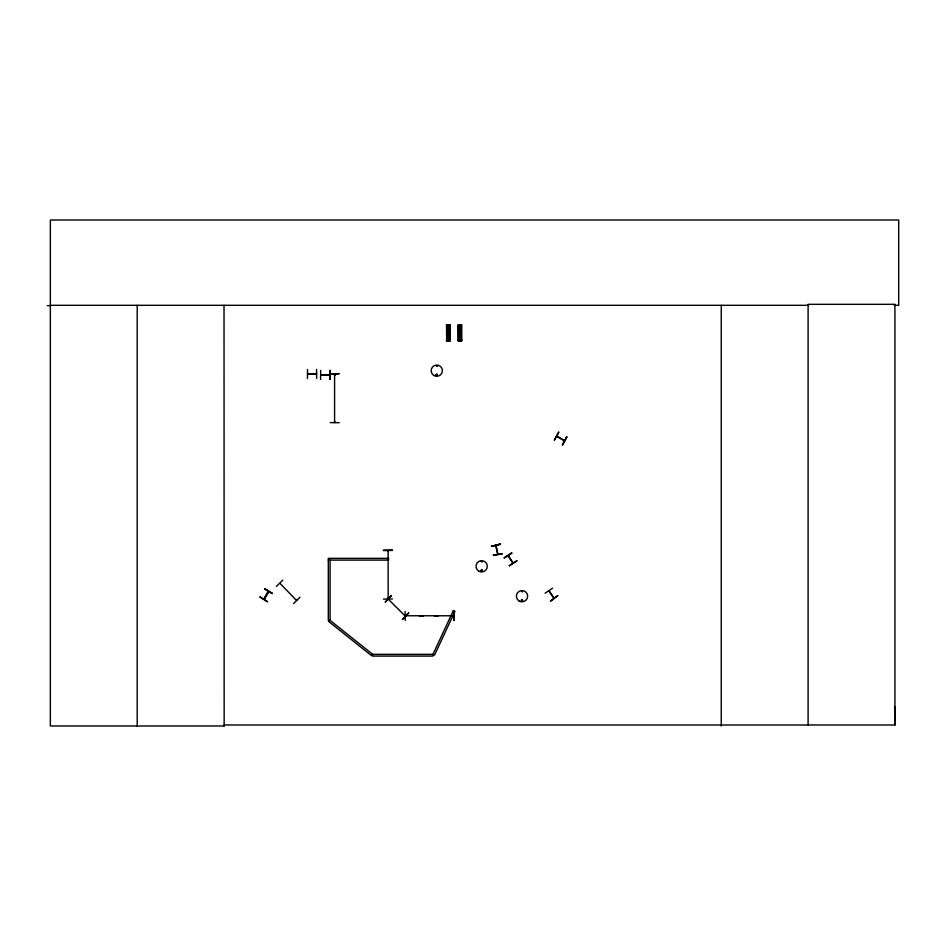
<?xml version="1.0" encoding="UTF-8"?>
<svg xmlns="http://www.w3.org/2000/svg" width="946" height="946" viewBox="0 0 946 946"><rect width="100%" height="100%" fill="white"/><g stroke="black" fill="none" stroke-linecap="round" stroke-linejoin="round"><path stroke-width="1.42" d="M894.277 305.31L898.7 305.31L898.7 220.016L50.351 220.016L50.351 725.984L224.155 725.984L224.036 724.991L894.928 724.991L895.058 706.697M564.573 440.588L556.958 436.082M264.182 598.38L264.419 599.374M334.529 375.136L334.588 374.19M334.99 374.368L334.955 375.16L334.896 374.19M334.943 422.566L334.577 421.585M388.156 551.435L388.12 550.643L388.167 598.924M387.706 598.144L388.156 598.83L387.801 598.049M435.905 374.888C438.187 372.239 437.265 377.501 436 375.101M437.218 366.09L436.307 365.842L437.277 365.972M437.395 374.888C435.574 376.543 436.815 373.28 437.253 374.616M481.065 570.544C483.087 568.629 481.325 572.874 481.289 570.166M482.495 570.544C479.693 573.264 482.188 567.222 482.247 571.124M522.452 591.617L521.542 591.368L522.417 591.723M521.435 600.261C522.511 602.472 522.771 598.712 521.553 600.142M548.834 590.99L553.777 598.215M508.558 556.591L508.357 555.598L513.24 563.106M263.851 598.995L268.238 591.226M267.801 591.912L268.108 591.368M280.075 583.457L296.311 600.249M296.878 600.237L296.63 600.509M388.298 599.196L405.373 616.213L406.07 615.692M388.806 599.185L388.806 599.125M405.444 616.201L405.598 615.858M481.242 561.51L482.105 561.877L481.36 561.309M453.477 616.201L452.85 615.704M328.735 374.746L329.74 374.746M264.655 588.696L272.318 593.509L264.679 588.66M264.194 599.185L268.522 591.356L264.171 599.35M264.289 599.409L268.723 591.475M558.53 432.062L554.403 440.127M554.356 440.091L558.873 432.263M562.669 444.892L566.76 436.815L562.634 444.868M562.291 444.679L566.867 436.875M497.927 554.143L496.106 545.487M316.591 373.765L307.734 373.776M316.472 374.108L307.497 374.273M405.373 615.763L453.666 615.787L452.779 616.142M276.398 586.449L282.807 580.075M293.556 603.607L299.977 597.233M391.396 595.613L385.188 602.188L391.384 595.602M408.719 612.937L402.476 619.476L408.672 612.89M387.801 550.643L387.813 551.459M521.589 599.658C520.43 602.957 524.522 599.528 521.814 599.634M545.121 593.201L552.63 588.164M504.289 558.034L511.928 553.197M504.1 557.75L511.68 552.819M509.326 565.767L516.942 560.883M307.734 373.729L316.461 373.729M405.444 615.692L406.165 615.787M500.257 544.045L491.506 546.35L500.257 543.997M491.482 546.232L500.339 544.423M493.386 555.267L502.326 553.824L493.374 555.196M320.883 374.699L321.51 375.16M459.721 340.867L459.744 340.205M307.521 369.46L307.45 378.495M316.555 369.401L316.685 378.435M330.225 374.155L339.259 373.658L330.225 374.214M339.271 422.685L330.225 422.625M392.484 550.395L383.437 550.572M383.437 550.123L392.484 550.064M392.484 598.924L383.437 599.114M454.139 611.423L454.151 620.47M405.314 616.236L406.165 616.106M405.29 620.47L405.101 611.435M47.3 305.664L50.351 305.653M50.351 305.31L808.097 305.31M446.725 326.417L449.74 326.417M458.408 326.417L461.423 326.417M446.725 327.517L449.74 327.517M458.408 327.517L461.423 327.517M446.725 329.184L449.74 329.184M458.408 329.184L461.423 329.184M446.725 330.651L449.74 330.651M458.408 330.651L461.423 330.651M446.725 332.306L449.74 332.306M458.408 332.306L461.423 332.306M446.725 339.425L449.74 339.425M458.408 339.425L461.423 339.425M446.228 340.016L450.249 340.016M457.899 340.016L461.92 340.016M447.777 341.08L448.7 341.08M459.46 341.08L460.371 341.08M446.5 341.092L449.977 341.08L449.965 324.75L446.5 324.762L446.725 341.092M320.694 370.383L320.576 379.429M330.249 370.383L330.201 379.429M320.67 375.065L329.764 375.065L320.694 375.065M320.67 375.16L329.764 375.16M328.309 560.103L388.593 560.103L388.593 558.341L328.309 558.341L328.309 620.375L330.071 620.375L330.071 560.103M422.968 616.295L419.255 615.787M434.699 616.295L438.412 615.787M549.023 590.623L554.037 598.038M512.661 562.314L512.945 563.331L507.931 555.81M497.561 554.261L495.728 545.653M264.454 589.039L272.353 593.449M564.443 440.871L556.626 436.461M516.871 560.777L509.291 565.708M453.761 611.423L453.82 620.47M334.588 375.101L334.588 374.285L334.588 422.495L334.577 421.68M894.928 724.991L894.928 304.328L808.097 304.328L808.097 724.991M721.254 305.31L721.254 725.984M461.423 324.75L461.423 341.08M461.199 324.75L461.187 341.08M461.069 324.75L461.057 341.08M460.868 324.75L460.832 341.08M460.678 324.75L460.619 341.08M459.236 324.762L459.165 341.092M458.964 324.762L459.023 341.092M458.834 324.762L458.763 341.092M458.574 324.762L458.644 341.092M458.408 324.762L458.443 341.092M449.717 324.75L449.74 341.08M449.504 324.75L449.516 341.08M449.315 324.75L449.397 341.08M449.149 324.75L449.184 341.08M448.924 324.75L448.936 341.08M447.541 324.762L447.553 341.092M447.316 324.762L447.482 341.092M447.292 341.092L447.151 324.762L446.95 341.092M329.87 370.383L329.87 379.429M224.025 305.31L224.155 725.984M137.194 305.31L137.194 725.984M447.588 331.313C448.404 333.867 449.575 329.504 447.588 331.313M459.259 331.313C460.087 333.867 461.258 329.504 459.259 331.313M453.347 610.631L432.961 654.336L432.961 656.086L372.689 656.086L372.689 654.336L329.787 620.15L328.7 621.522L371.601 655.708L372.689 654.336L432.961 654.336L434.557 655.07L454.943 611.376L453.347 610.631M260.02 596.985L267.659 601.833L259.984 597.044M557.714 595.684L550.501 601.148L557.702 595.673M461.66 324.75L458.171 324.762L458.183 341.092L461.66 341.08L461.589 324.75M478.853 571.218A5.652 5.652 0 0 0 487.32 566.323A5.652 5.652 0 0 0 478.853 561.427A5.652 5.652 0 0 0 478.853 571.218M433.966 375.55A5.641 5.641 0 0 0 442.421 370.666A5.641 5.641 0 0 0 433.966 365.783A5.641 5.641 0 0 0 433.966 375.55M519.2 601.077A5.641 5.641 0 0 0 527.667 596.193A5.641 5.641 0 0 0 519.2 591.309A5.641 5.641 0 0 0 519.2 601.077"/></g></svg>
